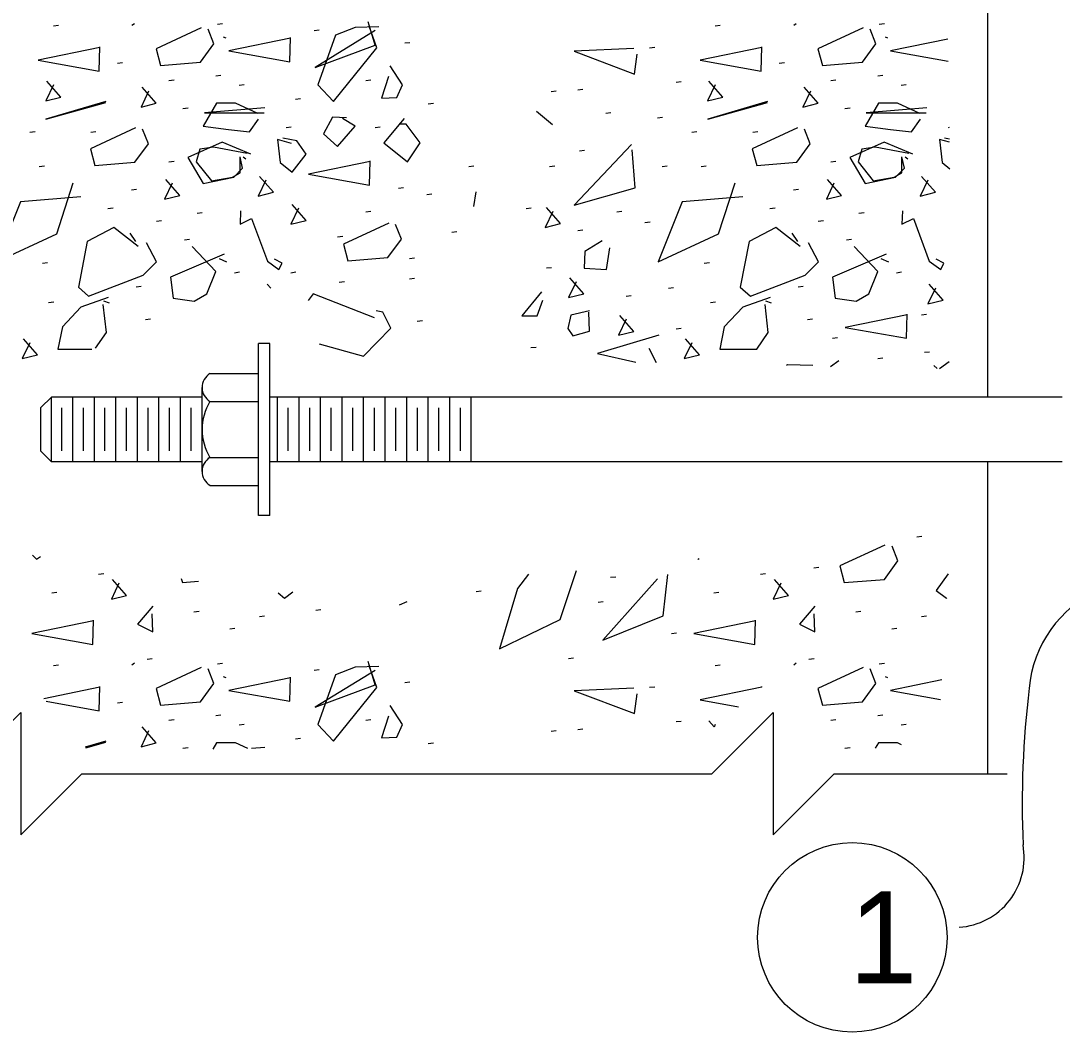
# Model space of a CAD drawing. Extents: x 1007 to 1035.5, y 1000.5 to 1021.5.
# Drawn here: x 1019.644 to 1021.913, y 1002.645 to 1004.848 of the extents above; entities that cross this region are included whole.
import ezdxf

# ---------------------------------------------------------------- set-up
doc = ezdxf.new("R2010")
doc.units = 0
doc.layers.add('Level 1', color=7, linetype='Continuous')

msp = doc.modelspace()

# ---------------------------------------------------------------- linework, layer by layer
at = {"layer": 'Level 1'}
for p, q in [((1021.7503, 1004.0283), (1021.7503, 1006.208)), ((1020.1618, 1003.7705), (1020.1618, 1004.1455)), ((1020.1862, 1004.1455), (1020.1618, 1004.1455)), ((1020.1862, 1003.7705), (1020.1862, 1004.1455)), ((1020.1618, 1003.8179), (1020.1618, 1004.0981)), ((1020.056, 1004.0798), (1020.1618, 1004.0798)), ((1020.0388, 1003.8667), (1020.0388, 1004.0493)), ((1019.6878, 1004.0056), (1019.7105, 1004.0283)), ((1019.7105, 1003.8877), (1019.7105, 1004.0283)), ((1020.0388, 1004.0283), (1019.7105, 1004.0283)), ((1019.7574, 1003.8877), (1019.7574, 1004.0283)), ((1019.8043, 1003.8877), (1019.8043, 1004.0283)), ((1019.8512, 1003.8877), (1019.8512, 1004.0283)), ((1019.898, 1003.8877), (1019.898, 1004.0283)), ((1019.9449, 1003.8877), (1019.9449, 1004.0283)), ((1019.9918, 1003.8877), (1019.9918, 1004.0283)), ((1020.056, 1004.0189), (1020.1618, 1004.0189)), ((1021.9125, 1004.0283), (1020.1862, 1004.0283)), ((1020.2033, 1003.8877), (1020.2033, 1004.0283)), ((1020.2503, 1003.8877), (1020.2503, 1004.0283)), ((1020.2971, 1003.8877), (1020.2971, 1004.0283)), ((1020.344, 1003.8877), (1020.344, 1004.0283)), ((1020.3908, 1003.8877), (1020.3908, 1004.0283)), ((1020.4378, 1003.8877), (1020.4378, 1004.0283)), ((1020.4846, 1003.8877), (1020.4846, 1004.0283)), ((1020.5315, 1003.8877), (1020.5315, 1004.0283)), ((1020.5783, 1003.8877), (1020.5783, 1004.0283)), ((1020.6253, 1003.8877), (1020.6253, 1004.0283)), ((1019.6878, 1003.9104), (1019.6878, 1004.0056)), ((1019.7333, 1003.9111), (1019.7333, 1004.0049)), ((1019.7803, 1003.9111), (1019.7803, 1004.0049)), ((1019.8272, 1003.9111), (1019.8272, 1004.0049)), ((1019.8741, 1003.9111), (1019.8741, 1004.0049)), ((1019.921, 1003.9111), (1019.921, 1004.0049)), ((1019.9679, 1003.9111), (1019.9679, 1004.0049)), ((1020.0148, 1003.9111), (1020.0148, 1004.0049)), ((1020.2265, 1003.9111), (1020.2265, 1004.0049)), ((1020.2734, 1003.9111), (1020.2734, 1004.0049)), ((1020.3203, 1003.9111), (1020.3203, 1004.0049)), ((1020.3673, 1003.9111), (1020.3673, 1004.0049)), ((1020.4142, 1003.9111), (1020.4142, 1004.0049)), ((1020.4611, 1003.9111), (1020.4611, 1004.0049)), ((1020.508, 1003.9111), (1020.508, 1004.0049)), ((1020.5549, 1003.9111), (1020.5549, 1004.0049)), ((1020.6018, 1003.9111), (1020.6018, 1004.0049)), ((1019.7105, 1003.8877), (1019.6878, 1003.9104)), ((1020.0388, 1003.8877), (1019.7105, 1003.8877)), ((1020.056, 1003.8971), (1020.1618, 1003.8971)), ((1021.9125, 1003.8877), (1020.1862, 1003.8877)), ((1021.7503, 1003.208), (1021.7503, 1003.8877)), ((1020.056, 1003.8363), (1020.1618, 1003.8363)), ((1020.1862, 1003.7705), (1020.1618, 1003.7705)), ((1019.977, 1003.208), (1020.9494, 1003.208)), ((1021.6161, 1003.208), (1021.7924, 1003.208))]:
    msp.add_line(p, q, dxfattribs=at)
for points in [[(1019.7258, 1004.838), (1019.7148, 1004.8366)], [(1019.8913, 1004.8419), (1019.8857, 1004.8378)], [(1020.0368, 1004.8328), (1019.9384, 1004.787), (1019.9481, 1004.751), (1020.0355, 1004.7579), (1020.0646, 1004.7982), (1020.0521, 1004.83)], [(1020.0832, 1004.8414), (1020.0721, 1004.84)], [(1020.4155, 1004.8267), (1020.2852, 1004.7462), (1020.4155, 1004.7948), (1020.4003, 1004.8461)], [(1020.4238, 1004.835), (1020.3725, 1004.8336), (1020.3295, 1004.8169), (1020.2907, 1004.7088), (1020.3253, 1004.6727), (1020.4197, 1004.7892), (1020.403, 1004.8363)], [(1021.1678, 1004.838), (1021.1568, 1004.8366)], [(1021.3333, 1004.8419), (1021.3277, 1004.8378)], [(1021.4788, 1004.8328), (1021.3804, 1004.787), (1021.3901, 1004.751), (1021.4775, 1004.7579), (1021.5066, 1004.7982), (1021.4941, 1004.83)], [(1021.5252, 1004.8414), (1021.5141, 1004.84)], [(1020.091, 1004.81), (1020.0854, 1004.8128)], [(1020.2313, 1004.8103), (1020.0968, 1004.7827), (1020.2299, 1004.7591), (1020.2313, 1004.8118)], [(1020.2942, 1004.8278), (1020.2831, 1004.8263)], [(1021.533, 1004.81), (1021.5274, 1004.8128)], [(1021.6634, 1004.8083), (1021.5388, 1004.7827)], [(1019.8161, 1004.7899), (1019.6816, 1004.7622), (1019.8148, 1004.7387), (1019.8161, 1004.7913)], [(1020.4916, 1004.8005), (1020.4804, 1004.7992)], [(1020.9796, 1004.7878), (1020.8492, 1004.7823), (1020.981, 1004.7323), (1020.9865, 1004.7753)], [(1021.0249, 1004.7903), (1021.0138, 1004.7889)], [(1021.2581, 1004.7899), (1021.1236, 1004.7622), (1021.2568, 1004.7387), (1021.2581, 1004.7913)], [(1021.5388, 1004.7827), (1021.6643, 1004.7604)], [(1019.8653, 1004.7563), (1019.8543, 1004.7549)], [(1020.4447, 1004.7268), (1020.4294, 1004.6796), (1020.4627, 1004.681), (1020.4752, 1004.7088), (1020.4488, 1004.7503)], [(1021.3073, 1004.7563), (1021.2963, 1004.7549)], [(1019.7148, 1004.7085), (1019.6981, 1004.6738), (1019.7314, 1004.6822), (1019.7009, 1004.7168)], [(1019.9777, 1004.7188), (1019.9666, 1004.7175)], [(1020.0798, 1004.7291), (1020.0687, 1004.7277)], [(1020.4065, 1004.7188), (1020.3954, 1004.7175)], [(1021.0828, 1004.7154), (1021.0717, 1004.7141)], [(1021.1568, 1004.7085), (1021.1401, 1004.6738), (1021.1734, 1004.6822), (1021.1429, 1004.7168)], [(1021.4197, 1004.7188), (1021.4086, 1004.7175)], [(1021.5218, 1004.7291), (1021.5107, 1004.7277)], [(1019.9223, 1004.6949), (1019.9058, 1004.6603), (1019.939, 1004.6686), (1019.9085, 1004.7033)], [(1020.1308, 1004.7087), (1020.1197, 1004.7073)], [(1020.8105, 1004.695), (1020.7993, 1004.6937)], [(1020.8683, 1004.6984), (1020.8573, 1004.6971)], [(1021.3643, 1004.6949), (1021.3478, 1004.6603), (1021.381, 1004.6686), (1021.3505, 1004.7033)], [(1021.5728, 1004.7087), (1021.5617, 1004.7073)], [(1019.8288, 1004.6727), (1019.6985, 1004.6338), (1019.8288, 1004.6699)], [(1020.2533, 1004.678), (1020.2423, 1004.6766)], [(1021.2708, 1004.6727), (1021.1405, 1004.6338), (1021.2708, 1004.6699)], [(1020.0083, 1004.6576), (1019.9972, 1004.6562)], [(1020.1603, 1004.6463), (1020.1118, 1004.6685), (1020.0702, 1004.6685), (1020.041, 1004.6186), (1020.0965, 1004.6117), (1020.1423, 1004.6061), (1020.1617, 1004.6338)], [(1020.1756, 1004.6588), (1020.0438, 1004.6478), (1020.1742, 1004.6478)], [(1020.5426, 1004.6678), (1020.5315, 1004.6664)], [(1020.802, 1004.6213), (1020.7673, 1004.6505)], [(1020.9296, 1004.6474), (1020.9185, 1004.646)], [(1021.4503, 1004.6576), (1021.4392, 1004.6562)], [(1021.6023, 1004.6463), (1021.5538, 1004.6685), (1021.5122, 1004.6685), (1021.483, 1004.6186), (1021.5385, 1004.6117), (1021.5843, 1004.6061), (1021.6037, 1004.6338)], [(1021.6176, 1004.6588), (1021.4858, 1004.6478), (1021.6162, 1004.6478)], [(1020.3531, 1004.6367), (1020.3226, 1004.638), (1020.3032, 1004.6019), (1020.3337, 1004.5743), (1020.3725, 1004.6186), (1020.3448, 1004.6353)], [(1020.4793, 1004.6353), (1020.4349, 1004.5825), (1020.4863, 1004.5409), (1020.514, 1004.5825), (1020.4835, 1004.6228), (1020.4683, 1004.6228)], [(1021.0419, 1004.6372), (1021.0308, 1004.6358)], [(1019.6748, 1004.6066), (1019.6637, 1004.6052)], [(1019.8939, 1004.615), (1019.7954, 1004.5693), (1019.8052, 1004.5332), (1019.8925, 1004.5401), (1019.9217, 1004.5803), (1019.9092, 1004.6123)], [(1019.8075, 1004.6066), (1019.7964, 1004.6052)], [(1020.2329, 1004.6168), (1020.2218, 1004.6153)], [(1020.4269, 1004.6168), (1020.4158, 1004.6153)], [(1021.1168, 1004.6066), (1021.1057, 1004.6052)], [(1021.3359, 1004.615), (1021.2374, 1004.5693), (1021.2472, 1004.5332), (1021.3345, 1004.5401), (1021.3637, 1004.5803), (1021.3512, 1004.6123)], [(1021.2495, 1004.6066), (1021.2384, 1004.6052)], [(1021.6666, 1004.6158), (1021.6638, 1004.6153)], [(1020.1451, 1004.5576), (1020.0827, 1004.5839), (1020.0078, 1004.5507), (1020.041, 1004.4938), (1020.1076, 1004.5077), (1020.127, 1004.5271), (1020.1215, 1004.552)], [(1020.2338, 1004.5812), (1020.2033, 1004.5895), (1020.2088, 1004.5395), (1020.2353, 1004.5188), (1020.2658, 1004.5576), (1020.2449, 1004.5867), (1020.2144, 1004.5923)], [(1021.5871, 1004.5576), (1021.5247, 1004.5839), (1021.4498, 1004.5507), (1021.483, 1004.4938), (1021.5496, 1004.5077), (1021.569, 1004.5271), (1021.5635, 1004.552)], [(1021.6672, 1004.5836), (1021.6453, 1004.5895)], [(1021.6453, 1004.5895), (1021.6508, 1004.5395)], [(1021.667, 1004.5903), (1021.6564, 1004.5923)], [(1020.1368, 1004.5589), (1020.0633, 1004.5728), (1020.0341, 1004.5687), (1020.0258, 1004.5409), (1020.0591, 1004.4993), (1020.1048, 1004.5077), (1020.1215, 1004.5173), (1020.1215, 1004.552)], [(1020.974, 1004.5784), (1020.8492, 1004.4466), (1020.9823, 1004.4841), (1020.9754, 1004.5673)], [(1020.8718, 1004.5657), (1020.8607, 1004.5643)], [(1021.5788, 1004.5589), (1021.5053, 1004.5728), (1021.4761, 1004.5687), (1021.4678, 1004.5409), (1021.5011, 1004.4993), (1021.5468, 1004.5077), (1021.5635, 1004.5173), (1021.5635, 1004.552)], [(1019.9777, 1004.5419), (1019.9666, 1004.5405)], [(1020.1284, 1004.552), (1020.134, 1004.5478)], [(1020.4048, 1004.5415), (1020.2703, 1004.5138), (1020.4035, 1004.4902), (1020.4048, 1004.5429)], [(1021.4197, 1004.5419), (1021.4086, 1004.5405)], [(1021.5704, 1004.552), (1021.576, 1004.5478)], [(1021.6508, 1004.5395), (1021.6681, 1004.5259)], [(1019.6952, 1004.5317), (1019.6841, 1004.5303)], [(1020.6311, 1004.5317), (1020.62, 1004.5303)], [(1020.8071, 1004.5317), (1020.796, 1004.5303)], [(1021.0521, 1004.5317), (1021.041, 1004.5303)], [(1021.1372, 1004.5317), (1021.1261, 1004.5303)], [(1019.7748, 1004.4647), (1019.643, 1004.4536), (1019.5903, 1004.3232), (1019.722, 1004.3842), (1019.7581, 1004.4952)], [(1019.9734, 1004.4942), (1019.9568, 1004.4595), (1019.9901, 1004.4678), (1019.9596, 1004.5024)], [(1020.1776, 1004.5009), (1020.161, 1004.4663), (1020.1943, 1004.4746), (1020.1638, 1004.5093)], [(1021.2168, 1004.4647), (1021.085, 1004.4536), (1021.0323, 1004.3232), (1021.164, 1004.3842), (1021.2001, 1004.4952)], [(1021.4154, 1004.4942), (1021.3988, 1004.4595), (1021.4321, 1004.4678), (1021.4016, 1004.5024)], [(1021.6196, 1004.5009), (1021.603, 1004.4663), (1021.6363, 1004.4746), (1021.6058, 1004.5093)], [(1019.896, 1004.4806), (1019.8849, 1004.4793)], [(1020.4779, 1004.484), (1020.4668, 1004.4827)], [(1020.5393, 1004.4704), (1020.5281, 1004.469)], [(1020.6305, 1004.4438), (1020.6361, 1004.4758)], [(1021.338, 1004.4806), (1021.3269, 1004.4793)], [(1020.2491, 1004.4397), (1020.2324, 1004.405), (1020.2658, 1004.4133), (1020.2353, 1004.448)], [(1019.8449, 1004.4398), (1019.8338, 1004.4384)], [(1020.0389, 1004.4296), (1020.0278, 1004.4282)], [(1020.1228, 1004.4342), (1020.1215, 1004.405), (1020.1464, 1004.4175), (1020.1811, 1004.3246), (1020.2061, 1004.3065), (1020.213, 1004.3204), (1020.1963, 1004.3288)], [(1020.4065, 1004.433), (1020.3954, 1004.4316)], [(1020.756, 1004.4398), (1020.7449, 1004.4384)], [(1020.8028, 1004.4328), (1020.7862, 1004.3982), (1020.8195, 1004.4065), (1020.7889, 1004.4412)], [(1020.9534, 1004.433), (1020.9423, 1004.4316)], [(1021.2869, 1004.4398), (1021.2758, 1004.4384)], [(1021.4809, 1004.4296), (1021.4698, 1004.4282)], [(1021.5648, 1004.4342), (1021.5635, 1004.405), (1021.5884, 1004.4175), (1021.6231, 1004.3246), (1021.6481, 1004.3065), (1021.655, 1004.3204), (1021.6383, 1004.3288)], [(1019.8996, 1004.3565), (1019.8468, 1004.3981), (1019.7886, 1004.3676), (1019.7692, 1004.2677), (1019.7914, 1004.2483), (1019.9107, 1004.2941), (1019.9398, 1004.3232), (1019.9176, 1004.3648)], [(1019.9504, 1004.4126), (1019.9393, 1004.4112)], [(1020.4453, 1004.4074), (1020.3468, 1004.3616), (1020.3565, 1004.3256), (1020.4438, 1004.3325), (1020.473, 1004.3728), (1020.4605, 1004.4046)], [(1021.0147, 1004.4092), (1021.0036, 1004.4078)], [(1021.3416, 1004.3565), (1021.2888, 1004.3981), (1021.2306, 1004.3676), (1021.2112, 1004.2677), (1021.2334, 1004.2483), (1021.3527, 1004.2941), (1021.3818, 1004.3232), (1021.3596, 1004.3648)], [(1021.3924, 1004.4126), (1021.3813, 1004.4112)], [(1019.8815, 1004.3856), (1019.894, 1004.3676)], [(1020.3453, 1004.3785), (1020.3341, 1004.3772)], [(1020.5937, 1004.3888), (1020.5826, 1004.3873)], [(1020.8683, 1004.3922), (1020.8573, 1004.3908)], [(1021.3235, 1004.3856), (1021.336, 1004.3676)], [(1020.0868, 1004.3398), (1019.9703, 1004.2899), (1019.9758, 1004.2441), (1020.0216, 1004.2372), (1020.0493, 1004.2538), (1020.0688, 1004.3023), (1020.0175, 1004.3565)], [(1020.0117, 1004.3718), (1020.0006, 1004.3703)], [(1020.9103, 1004.3689), (1020.8728, 1004.3453), (1020.8714, 1004.3093), (1020.9199, 1004.3065), (1020.9268, 1004.3537)], [(1021.5288, 1004.3398), (1021.4123, 1004.2899), (1021.4178, 1004.2441), (1021.4636, 1004.2372), (1021.4913, 1004.2538), (1021.5108, 1004.3023), (1021.4595, 1004.3565)], [(1021.4537, 1004.3718), (1021.4426, 1004.3703)], [(1020.0758, 1004.3301), (1020.0923, 1004.3232)], [(1020.5018, 1004.3309), (1020.4907, 1004.3295)], [(1021.5178, 1004.3301), (1021.5343, 1004.3232)], [(1019.702, 1004.3207), (1019.6909, 1004.3193)], [(1020.8003, 1004.3104), (1020.7892, 1004.3091)], [(1021.144, 1004.3207), (1021.1329, 1004.3193)], [(1020.1206, 1004.3003), (1020.1095, 1004.2988)], [(1020.2431, 1004.3003), (1020.232, 1004.2988)], [(1020.5018, 1004.2867), (1020.4907, 1004.2853)], [(1020.8538, 1004.2798), (1020.8373, 1004.2451), (1020.8705, 1004.2534), (1020.84, 1004.2881)], [(1021.5626, 1004.3003), (1021.5515, 1004.2988)], [(1019.9062, 1004.2696), (1019.8951, 1004.2683)], [(1020.1884, 1004.2658), (1020.1808, 1004.2744)], [(1020.3487, 1004.2798), (1020.3375, 1004.2784)], [(1021.0658, 1004.2663), (1021.0546, 1004.2648)], [(1021.3482, 1004.2696), (1021.3371, 1004.2683)], [(1021.6366, 1004.2661), (1021.62, 1004.2314), (1021.6533, 1004.2398), (1021.6228, 1004.2744)], [(1019.8344, 1004.2455), (1019.7748, 1004.2247)], [(1020.281, 1004.2538), (1020.2699, 1004.2388)], [(1020.4141, 1004.2012), (1020.281, 1004.2538)], [(1020.7785, 1004.258), (1020.7355, 1004.2053), (1020.7688, 1004.2053), (1020.7813, 1004.2399)], [(1020.9738, 1004.2492), (1020.9628, 1004.2478)], [(1021.2764, 1004.2455), (1021.2168, 1004.2247), (1021.1765, 1004.1817), (1021.1668, 1004.1332), (1021.2473, 1004.1332), (1021.2723, 1004.1693), (1021.2653, 1004.2303)], [(1019.7156, 1004.2356), (1019.7045, 1004.2342)], [(1019.7748, 1004.2247), (1019.7345, 1004.1817)], [(1019.8303, 1004.1693), (1019.8233, 1004.2303)], [(1019.8372, 1004.233), (1019.8247, 1004.2372)], [(1020.4322, 1004.2136), (1020.4183, 1004.2164)], [(1020.8825, 1004.2164), (1020.8423, 1004.2067), (1020.8353, 1004.1776), (1020.8464, 1004.1623), (1020.8825, 1004.172), (1020.8811, 1004.2136)], [(1021.1576, 1004.2356), (1021.1465, 1004.2342)], [(1021.2792, 1004.233), (1021.2667, 1004.2372)], [(1019.9266, 1004.1982), (1019.9155, 1004.1968)], [(1020.4502, 1004.1789), (1020.4322, 1004.2136)], [(1020.5188, 1004.1948), (1020.5077, 1004.1933)], [(1020.9628, 1004.198), (1020.9461, 1004.1633), (1020.9794, 1004.1717), (1020.9489, 1004.2063)], [(1021.3686, 1004.1982), (1021.3575, 1004.1968)], [(1021.5746, 1004.208), (1021.4401, 1004.1803), (1021.5733, 1004.1567), (1021.5746, 1004.2093)], [(1021.6171, 1004.2083), (1021.6059, 1004.207)], [(1019.7345, 1004.1817), (1019.7248, 1004.1332)], [(1020.3906, 1004.1179), (1020.4502, 1004.1789)], [(1021.0828, 1004.1778), (1021.0717, 1004.1763)], [(1019.6638, 1004.147), (1019.6471, 1004.1123), (1019.6803, 1004.1207), (1019.6498, 1004.1553)], [(1019.8066, 1004.1351), (1019.8303, 1004.1693)], [(1021.0337, 1004.1637), (1020.9005, 1004.1234)], [(1021.1058, 1004.147), (1021.0891, 1004.1123), (1021.1223, 1004.1207), (1021.0918, 1004.1553)], [(1021.4231, 1004.1573), (1021.412, 1004.1559)], [(1019.7248, 1004.1332), (1019.7987, 1004.1332)], [(1020.294, 1004.1447), (1020.3906, 1004.1179)], [(1020.7663, 1004.1369), (1020.7551, 1004.1355)], [(1021.0284, 1004.1034), (1021.0128, 1004.1346)], [(1021.6238, 1004.1267), (1021.6128, 1004.1253)], [(1020.9005, 1004.1234), (1020.9838, 1004.1044)], [(1021.4081, 1004.0954), (1021.4262, 1004.1082)], [(1021.5218, 1004.1131), (1021.5107, 1004.1117)], [(1021.6661, 1004.1054), (1021.6452, 1004.0904)], [(1021.3138, 1004.0985), (1021.3123, 1004.0974)], [(1021.3693, 1004.0971), (1021.3138, 1004.0985)], [(1021.6403, 1004.0905), (1021.6328, 1004.0971)], [(1021.6068, 1003.7251), (1021.5958, 1003.7237)], [(1021.5265, 1003.7063), (1021.428, 1003.6606), (1021.4378, 1003.6245), (1021.5251, 1003.6314), (1021.5543, 1003.6717), (1021.5418, 1003.7035)], [(1019.6691, 1003.6842), (1019.6777, 1003.6755)], [(1019.6777, 1003.6755), (1019.6869, 1003.6814)], [(1021.1188, 1003.6763), (1021.1197, 1003.6755)], [(1021.1197, 1003.6755), (1021.1215, 1003.6768)], [(1020.8187, 1003.5437), (1020.8547, 1003.6508)], [(1021.3823, 1003.657), (1021.3712, 1003.6557)], [(1019.8245, 1003.6434), (1019.8134, 1003.642)], [(1019.8577, 1003.6229), (1019.8411, 1003.5883), (1019.8743, 1003.5965), (1019.8438, 1003.6312)], [(1019.9934, 1003.6333), (1019.9958, 1003.6245)], [(1019.9958, 1003.6245), (1020.031, 1003.6273)], [(1020.75, 1003.6428), (1020.7258, 1003.6117)], [(1021.0309, 1003.6325), (1020.9116, 1003.4993), (1021.0434, 1003.552), (1021.0531, 1003.6422)], [(1020.9398, 1003.6366), (1020.9287, 1003.6353)], [(1021.2665, 1003.6434), (1021.2554, 1003.642)], [(1021.2997, 1003.6229), (1021.2831, 1003.5883), (1021.3163, 1003.5965), (1021.2858, 1003.6312)], [(1021.6645, 1003.6438), (1021.6383, 1003.6075)], [(1020.2186, 1003.5908), (1020.2362, 1003.6042)], [(1020.6471, 1003.606), (1020.636, 1003.6046)], [(1020.7258, 1003.6117), (1020.6869, 1003.4799)], [(1021.6383, 1003.6075), (1021.6606, 1003.5908)], [(1019.7224, 1003.6026), (1019.7113, 1003.6012)], [(1020.2042, 1003.6018), (1020.2186, 1003.5908)], [(1020.4848, 1003.5826), (1020.4683, 1003.5756)], [(1020.9126, 1003.5822), (1020.9015, 1003.5808)], [(1021.1644, 1003.6026), (1021.1533, 1003.6012)], [(1021.6606, 1003.5908), (1021.6613, 1003.5914)], [(1019.9315, 1003.5728), (1019.8982, 1003.534), (1019.9315, 1003.5173), (1019.9301, 1003.5562)], [(1020.0321, 1003.5618), (1020.021, 1003.5603)], [(1020.2976, 1003.5651), (1020.2865, 1003.5638)], [(1021.3735, 1003.5728), (1021.3402, 1003.534), (1021.3735, 1003.5173), (1021.3721, 1003.5562)], [(1021.4741, 1003.5618), (1021.463, 1003.5603)], [(1019.8025, 1003.5409), (1019.6679, 1003.5132), (1019.8011, 1003.4896), (1019.8025, 1003.5423)], [(1020.1751, 1003.5515), (1020.1639, 1003.5502)], [(1020.6869, 1003.4799), (1020.8187, 1003.5437)], [(1021.2445, 1003.5409), (1021.1099, 1003.5132), (1021.2431, 1003.4896), (1021.2445, 1003.5423)], [(1021.6171, 1003.5515), (1021.6059, 1003.5502)], [(1020.1104, 1003.5243), (1020.0993, 1003.5229)], [(1021.0725, 1003.5141), (1021.0614, 1003.5127)], [(1021.5524, 1003.5243), (1021.5413, 1003.5229)], [(1019.8913, 1003.4486), (1019.8857, 1003.4444)], [(1019.93, 1003.4583), (1019.9189, 1003.4568)], [(1020.0832, 1003.4481), (1020.0721, 1003.4467)], [(1020.4155, 1003.4333), (1020.2852, 1003.3528), (1020.4155, 1003.4014), (1020.4003, 1003.4528)], [(1020.8479, 1003.4597), (1020.8368, 1003.4583)], [(1021.3333, 1003.4486), (1021.3277, 1003.4444)], [(1021.372, 1003.4583), (1021.3609, 1003.4568)], [(1021.5252, 1003.4481), (1021.5141, 1003.4467)], [(1019.7258, 1003.4447), (1019.7148, 1003.4433)], [(1020.0368, 1003.4395), (1019.9384, 1003.3937), (1019.9481, 1003.3577), (1020.0355, 1003.3646), (1020.0646, 1003.4048), (1020.0521, 1003.4367)], [(1020.2942, 1003.4344), (1020.2831, 1003.433)], [(1020.4238, 1003.4417), (1020.3725, 1003.4403), (1020.3295, 1003.4236), (1020.2907, 1003.3154), (1020.3253, 1003.2793), (1020.4197, 1003.3958), (1020.403, 1003.443)], [(1021.1678, 1003.4447), (1021.1568, 1003.4433)], [(1021.4788, 1003.4395), (1021.3804, 1003.3937), (1021.3901, 1003.3577), (1021.4775, 1003.3646), (1021.5066, 1003.4048), (1021.4941, 1003.4367)], [(1020.091, 1003.4167), (1020.0854, 1003.4194)], [(1020.2313, 1003.417), (1020.0968, 1003.3893), (1020.2299, 1003.3658), (1020.2313, 1003.4184)], [(1020.4916, 1003.4072), (1020.4804, 1003.4058)], [(1021.533, 1003.4167), (1021.5274, 1003.4194)], [(1021.6502, 1003.4123), (1021.5388, 1003.3893)], [(1019.8161, 1003.3966), (1019.6942, 1003.3715)], [(1019.8148, 1003.3453), (1019.8161, 1003.398)], [(1020.9796, 1003.3945), (1020.8492, 1003.3889), (1020.981, 1003.339), (1020.9865, 1003.382)], [(1021.0249, 1003.397), (1021.0138, 1003.3956)], [(1021.2581, 1003.3966), (1021.1236, 1003.3688)], [(1021.258, 1003.3963), (1021.2581, 1003.398)], [(1021.5388, 1003.3893), (1021.6476, 1003.3701)], [(1019.699, 1003.3658), (1019.8148, 1003.3453)], [(1019.8653, 1003.3629), (1019.8543, 1003.3616)], [(1020.4447, 1003.3334), (1020.4294, 1003.2863), (1020.4627, 1003.2877), (1020.4752, 1003.3154), (1020.4488, 1003.357)], [(1021.1236, 1003.3688), (1021.2073, 1003.3541)], [(1019.3103, 1003.208), (1019.5103, 1003.208), (1019.6437, 1003.3413), (1019.6437, 1003.0747), (1019.777, 1003.208), (1019.977, 1003.208)], [(1020.0798, 1003.3358), (1020.0687, 1003.3343)], [(1020.9494, 1003.208), (1021.1494, 1003.208), (1021.2828, 1003.3413), (1021.2828, 1003.0747), (1021.4161, 1003.208), (1021.6161, 1003.208)], [(1021.5218, 1003.3358), (1021.5107, 1003.3343)], [(1019.9223, 1003.3016), (1019.9058, 1003.2669), (1019.939, 1003.2753), (1019.9085, 1003.3099)], [(1019.9777, 1003.3255), (1019.9666, 1003.3242)], [(1020.1308, 1003.3153), (1020.1197, 1003.3139)], [(1020.4065, 1003.3255), (1020.3954, 1003.3242)], [(1021.0828, 1003.3221), (1021.0717, 1003.3208)], [(1021.1546, 1003.3103), (1021.1429, 1003.3235)], [(1021.1568, 1003.3152), (1021.1541, 1003.3098)], [(1021.4197, 1003.3255), (1021.4086, 1003.3242)], [(1021.5728, 1003.3153), (1021.5617, 1003.3139)], [(1020.8105, 1003.3017), (1020.7993, 1003.3003)], [(1020.8683, 1003.3051), (1020.8573, 1003.3038)], [(1019.8288, 1003.2793), (1019.7842, 1003.2661)], [(1019.7854, 1003.2646), (1019.8288, 1003.2766)], [(1020.0083, 1003.2643), (1019.9972, 1003.2628)], [(1020.0702, 1003.2752), (1020.0623, 1003.2618)], [(1020.1118, 1003.2752), (1020.0702, 1003.2752)], [(1020.1386, 1003.263), (1020.1118, 1003.2752)], [(1020.1756, 1003.2655), (1020.1467, 1003.2631)], [(1020.2533, 1003.2847), (1020.2423, 1003.2833)], [(1020.5426, 1003.2745), (1020.5315, 1003.2731)], [(1021.4503, 1003.2643), (1021.4392, 1003.2628)], [(1021.5122, 1003.2752), (1021.5053, 1003.2635)], [(1021.5538, 1003.2752), (1021.5122, 1003.2752)], [(1021.5622, 1003.2713), (1021.5538, 1003.2752)]]:
    msp.add_lwpolyline(points, dxfattribs=at)
msp.add_circle((1021.4553, 1002.8516), 0.2064, dxfattribs=at)
for centre, radius, start, end in [((1020.0742, 1004.0493), 0.0354, 120.8828, 239.1172), ((1020.1549, 1003.958), 0.1162, 148.3785, 211.6215), ((1020.0742, 1003.8667), 0.0354, 120.8828, 239.1172), ((1022.0988, 1003.3719), 0.2591, 113.9649, 175.0861), ((1023.9811, 1003.1392), 2.1556, 173.2083, 182.2821), ((1021.6776, 1003.0255), 0.1522, 273.8325, 10.5391)]:
    msp.add_arc(centre, radius, start, end, dxfattribs=at)

# ---------------------------------------------------------------- texts
msp.add_text('1', height=0.2, dxfattribs=at).set_placement((1021.4483, 1002.7516))

doc.saveas('drawing.dxf')
